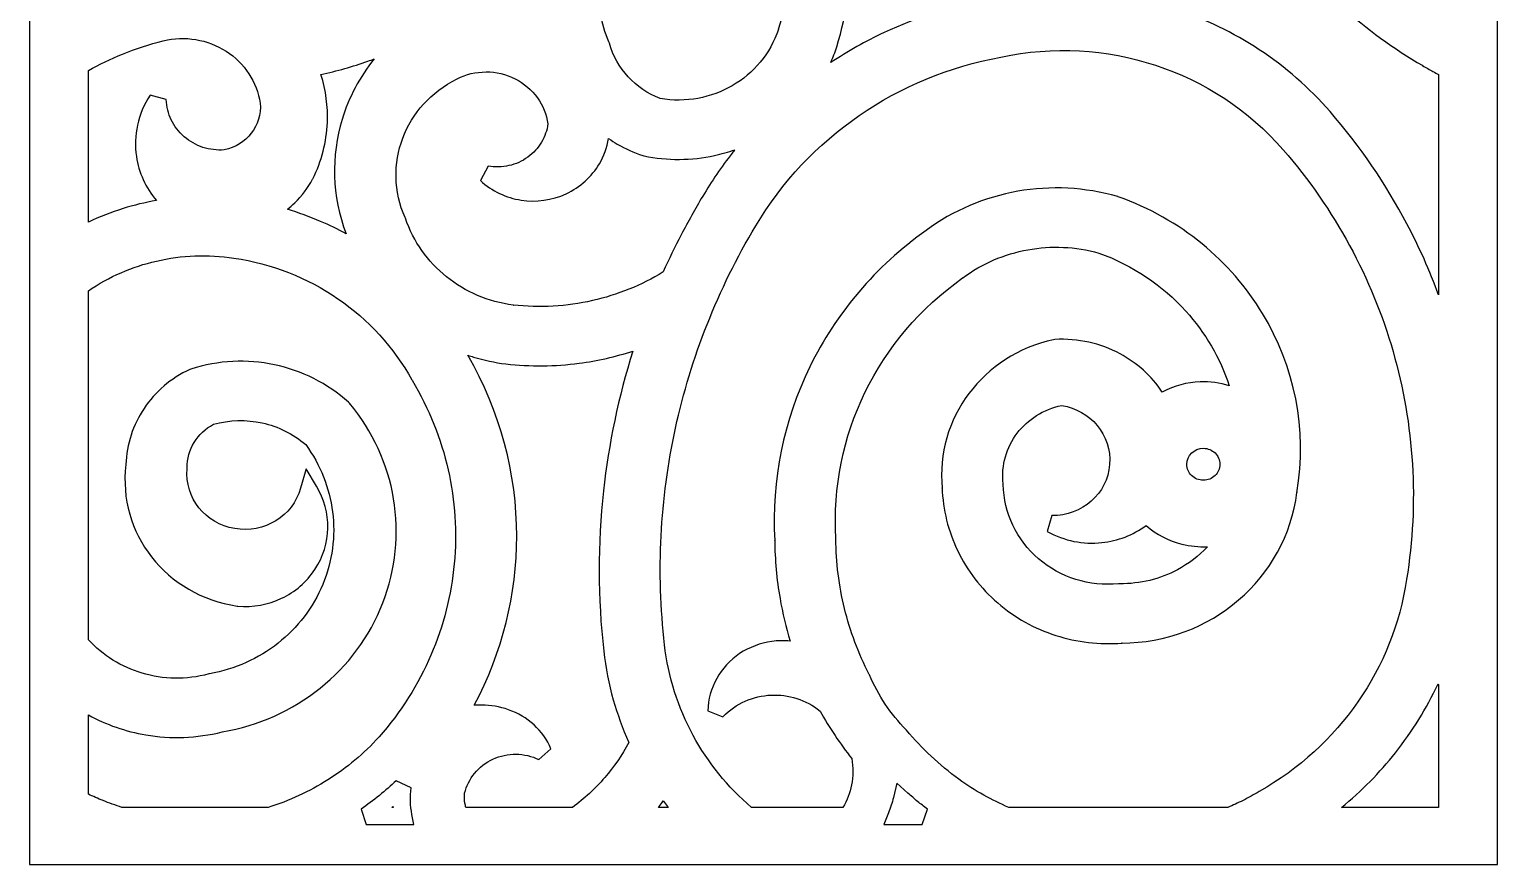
# Model space of a CAD drawing. Header units: centimetres. Extents: x 21 to 27, y -9 to 9.
# Drawn here: x 21.04 to 27, y -9 to -5.61 of the extents above; entities that cross this region are included whole.
import ezdxf

# ---------------------------------------------------------------- set-up
doc = ezdxf.new("R2010")
doc.units = ezdxf.units.CM
doc.header["$MEASUREMENT"] = 0
doc.layers.add('layer 1', color=7, linetype='Continuous')

msp = doc.modelspace()

# ---------------------------------------------------------------- linework, layer by layer
at = {"layer": 'layer 1', "color": 250}
for points, knots in [([(21.03704, 9.00077), (21.03704, 9.00077), (26.99977, 9.00077), (26.99977, 9.00077), (26.99977, 9.00077), (26.99977, 9.00077), (26.99977, -9.00021), (26.99977, -9.00021), (26.99977, -9.00021), (26.99977, -9.00021), (21.03704, -9.00021), (21.03704, -9.00021), (21.03704, -9.00021), (21.03704, -9.00021), (21.03704, 9.00077), (21.03704, 9.00077)], [0, 0, 0, 0, 0.2, 0.2, 0.2, 0.2, 0.4, 0.4, 0.4, 0.4, 0.6, 0.6, 0.6, 0.6, 1, 1, 1, 1]), ([(23.35856, -4.89203), (23.36894, -4.88696), (23.37953, -4.88229), (23.39031, -4.87802), (23.39031, -4.87802), (23.45056, -4.85418), (23.5166, -4.84308), (23.58421, -4.84724), (23.58421, -4.84724), (23.67777, -4.85299), (23.76443, -4.88731), (23.834, -4.94216), (23.834, -4.94216), (23.90353, -4.99698), (23.95579, -5.07223), (23.98061, -5.1599), (23.98061, -5.1599), (23.98061, -5.1599), (23.98131, -5.1634), (23.98131, -5.1634), (23.98131, -5.1634), (23.99493, -5.2443), (23.97695, -5.3239), (23.93542, -5.38948), (23.93542, -5.38948), (23.8938, -5.45521), (23.82862, -5.50691), (23.74797, -5.53184), (23.74797, -5.53184), (23.74797, -5.53184), (23.70803, -5.47914), (23.70803, -5.47914), (23.70803, -5.47914), (23.73656, -5.43966), (23.7482, -5.39322), (23.74377, -5.34838), (23.74377, -5.34838), (23.73934, -5.30344), (23.71885, -5.25995), (23.68316, -5.22647), (23.68316, -5.22647), (23.64768, -5.19319), (23.60215, -5.17484), (23.55549, -5.17197), (23.55549, -5.17197), (23.51072, -5.16922), (23.46517, -5.18069), (23.42666, -5.20686), (23.42666, -5.20686), (23.38303, -5.27392), (23.3576, -5.34949), (23.35096, -5.42682), (23.35096, -5.42682), (23.34416, -5.5061), (23.3572, -5.58683), (23.39074, -5.66174), (23.39074, -5.66174), (23.39074, -5.66174), (23.39241, -5.66646), (23.39241, -5.66646), (23.39241, -5.66646), (23.40671, -5.71799), (23.43333, -5.76482), (23.46929, -5.80372), (23.46929, -5.80372), (23.50458, -5.8419), (23.54868, -5.87226), (23.59877, -5.89176), (23.59877, -5.89176), (23.70305, -5.90955), (23.80618, -5.88893), (23.89152, -5.83951), (23.89152, -5.83951), (23.97784, -5.78952), (24.04598, -5.71007), (24.07872, -5.61113), (24.07872, -5.61113), (24.07872, -5.61113), (24.07844, -5.61207), (24.07844, -5.61207), (24.07844, -5.61207), (24.11991, -5.47392), (24.13734, -5.33075), (24.131, -5.18829), (24.131, -5.18829), (24.12483, -5.04993), (24.09625, -4.91277), (24.04548, -4.78202), (24.04548, -4.78202), (23.93296, -4.71991), (23.82647, -4.64859), (23.72715, -4.56895), (23.72715, -4.56895), (23.64688, -4.50458), (23.57136, -4.43491), (23.50118, -4.3604), (23.50118, -4.3604), (23.49226, -4.46469), (23.473, -4.56653), (23.44432, -4.66486), (23.44432, -4.66486), (23.42149, -4.74315), (23.39275, -4.81905), (23.35856, -4.89203)], [0, 0, 0, 0, 0.037037, 0.037037, 0.037037, 0.037037, 0.0740741, 0.0740741, 0.0740741, 0.0740741, 0.1111111, 0.1111111, 0.1111111, 0.1111111, 0.1481481, 0.1481481, 0.1481481, 0.1481481, 0.1851852, 0.1851852, 0.1851852, 0.1851852, 0.2222222, 0.2222222, 0.2222222, 0.2222222, 0.2592593, 0.2592593, 0.2592593, 0.2592593, 0.2962963, 0.2962963, 0.2962963, 0.2962963, 0.3333333, 0.3333333, 0.3333333, 0.3333333, 0.3703704, 0.3703704, 0.3703704, 0.3703704, 0.4074074, 0.4074074, 0.4074074, 0.4074074, 0.4444444, 0.4444444, 0.4444444, 0.4444444, 0.4814815, 0.4814815, 0.4814815, 0.4814815, 0.5185185, 0.5185185, 0.5185185, 0.5185185, 0.5555556, 0.5555556, 0.5555556, 0.5555556, 0.5925926, 0.5925926, 0.5925926, 0.5925926, 0.6296296, 0.6296296, 0.6296296, 0.6296296, 0.6666667, 0.6666667, 0.6666667, 0.6666667, 0.7037037, 0.7037037, 0.7037037, 0.7037037, 0.7407407, 0.7407407, 0.7407407, 0.7407407, 0.7777778, 0.7777778, 0.7777778, 0.7777778, 0.8148148, 0.8148148, 0.8148148, 0.8148148, 0.8518519, 0.8518519, 0.8518519, 0.8518519, 0.8888889, 0.8888889, 0.8888889, 0.8888889, 0.9259259, 0.9259259, 0.9259259, 0.9259259, 1, 1, 1, 1]), ([(26.76019, -5.79419), (26.75247, -5.79023), (26.74473, -5.78613), (26.73697, -5.7819), (26.73697, -5.7819), (26.7235, -5.77456), (26.70956, -5.76651), (26.69513, -5.75774), (26.69513, -5.75774), (26.69513, -5.75774), (26.69569, -5.75814), (26.69569, -5.75814), (26.69569, -5.75814), (26.45908, -5.61973), (26.25621, -5.4383), (26.09657, -5.22645), (26.09657, -5.22645), (25.9519, -5.03446), (25.84262, -4.81736), (25.77582, -4.58455), (25.77582, -4.58455), (25.7686, -4.59394), (25.76128, -4.60325), (25.75384, -4.61247), (25.75384, -4.61247), (25.75384, -4.61247), (25.75425, -4.6122), (25.75425, -4.6122), (25.75425, -4.6122), (25.6252, -4.77699), (25.45256, -4.8982), (25.25988, -4.96737), (25.25988, -4.96737), (25.06745, -5.03645), (24.85506, -5.05344), (24.64623, -5.00992), (24.64623, -5.00992), (24.64623, -5.00992), (24.64554, -5.00978), (24.64554, -5.00978), (24.64554, -5.00978), (24.58333, -4.99576), (24.52165, -4.9791), (24.46067, -4.95988), (24.46067, -4.95988), (24.422, -4.94769), (24.38347, -4.93438), (24.34513, -4.91997), (24.34513, -4.91997), (24.37056, -5.03511), (24.38235, -5.15207), (24.38053, -5.26861), (24.38053, -5.26861), (24.37836, -5.40745), (24.35689, -5.54625), (24.31619, -5.68123), (24.31619, -5.68123), (24.31619, -5.68123), (24.31605, -5.68204), (24.31605, -5.68204), (24.31605, -5.68204), (24.30904, -5.70353), (24.30085, -5.72467), (24.29153, -5.7454), (24.29153, -5.7454), (24.36061, -5.69988), (24.43294, -5.65939), (24.50792, -5.62421), (24.50792, -5.62421), (24.64218, -5.56122), (24.78503, -5.51524), (24.93298, -5.4879), (24.93298, -5.4879), (24.93298, -5.4879), (24.932, -5.48803), (24.932, -5.48803), (24.932, -5.48803), (25.18895, -5.43336), (25.45103, -5.45001), (25.69125, -5.52911), (25.69125, -5.52911), (25.93158, -5.60824), (26.1499, -5.74976), (26.31919, -5.94478), (26.31919, -5.94478), (26.44177, -6.08587), (26.54622, -6.23885), (26.63158, -6.40039), (26.63158, -6.40039), (26.68094, -6.4938), (26.72387, -6.59007), (26.76019, -6.68856), (26.76019, -6.68856), (26.76019, -6.68856), (26.76019, -5.79419), (26.76019, -5.79419)], [0, 0, 0, 0, 0.04, 0.04, 0.04, 0.04, 0.08, 0.08, 0.08, 0.08, 0.12, 0.12, 0.12, 0.12, 0.16, 0.16, 0.16, 0.16, 0.2, 0.2, 0.2, 0.2, 0.24, 0.24, 0.24, 0.24, 0.28, 0.28, 0.28, 0.28, 0.32, 0.32, 0.32, 0.32, 0.36, 0.36, 0.36, 0.36, 0.4, 0.4, 0.4, 0.4, 0.44, 0.44, 0.44, 0.44, 0.48, 0.48, 0.48, 0.48, 0.52, 0.52, 0.52, 0.52, 0.56, 0.56, 0.56, 0.56, 0.6, 0.6, 0.6, 0.6, 0.64, 0.64, 0.64, 0.64, 0.68, 0.68, 0.68, 0.68, 0.72, 0.72, 0.72, 0.72, 0.76, 0.76, 0.76, 0.76, 0.8, 0.8, 0.8, 0.8, 0.84, 0.84, 0.84, 0.84, 0.88, 0.88, 0.88, 0.88, 0.92, 0.92, 0.92, 0.92, 1, 1, 1, 1]), ([(21.27662, -6.39311), (21.32213, -6.37155), (21.36929, -6.35316), (21.41771, -6.33807), (21.41771, -6.33807), (21.46193, -6.3243), (21.50706, -6.31333), (21.55284, -6.30528), (21.55284, -6.30528), (21.50878, -6.25325), (21.48136, -6.19136), (21.47171, -6.12698), (21.47171, -6.12698), (21.45908, -6.04275), (21.4769, -5.95421), (21.52763, -5.87792), (21.52763, -5.87792), (21.52763, -5.87792), (21.59319, -5.89544), (21.59319, -5.89544), (21.59319, -5.89544), (21.59418, -5.92462), (21.6012, -5.95275), (21.6135, -5.97825), (21.6135, -5.97825), (21.62578, -6.00373), (21.64356, -6.02702), (21.66609, -6.04656), (21.66609, -6.04656), (21.68852, -6.06601), (21.71439, -6.08054), (21.74199, -6.08959), (21.74199, -6.08959), (21.76922, -6.09852), (21.79859, -6.10219), (21.82844, -6.10007), (21.82844, -6.10007), (21.87387, -6.09086), (21.91222, -6.06611), (21.93832, -6.03251), (21.93832, -6.03251), (21.9647, -5.99855), (21.97867, -5.95555), (21.97492, -5.91036), (21.97492, -5.91036), (21.97492, -5.91036), (21.97488, -5.91036), (21.97488, -5.91036), (21.97488, -5.91036), (21.96809, -5.86747), (21.95205, -5.82683), (21.9283, -5.79082), (21.9283, -5.79082), (21.9045, -5.75473), (21.87317, -5.72352), (21.83588, -5.69954), (21.83588, -5.69954), (21.7984, -5.67545), (21.75653, -5.65957), (21.7131, -5.65237), (21.7131, -5.65237), (21.66969, -5.64517), (21.62472, -5.64666), (21.58106, -5.65731), (21.58106, -5.65731), (21.52444, -5.67111), (21.46903, -5.68907), (21.41525, -5.71093), (21.41525, -5.71093), (21.36727, -5.73044), (21.32096, -5.75287), (21.27662, -5.77807), (21.27662, -5.77807), (21.27662, -5.77807), (21.27662, -6.39311), (21.27662, -6.39311)], [0, 0, 0, 0, 0.05, 0.05, 0.05, 0.05, 0.1, 0.1, 0.1, 0.1, 0.15, 0.15, 0.15, 0.15, 0.2, 0.2, 0.2, 0.2, 0.25, 0.25, 0.25, 0.25, 0.3, 0.3, 0.3, 0.3, 0.35, 0.35, 0.35, 0.35, 0.4, 0.4, 0.4, 0.4, 0.45, 0.45, 0.45, 0.45, 0.5, 0.5, 0.5, 0.5, 0.55, 0.55, 0.55, 0.55, 0.6, 0.6, 0.6, 0.6, 0.65, 0.65, 0.65, 0.65, 0.7, 0.7, 0.7, 0.7, 0.75, 0.75, 0.75, 0.75, 0.8, 0.8, 0.8, 0.8, 0.85, 0.85, 0.85, 0.85, 0.9, 0.9, 0.9, 0.9, 1, 1, 1, 1]), ([(25.90473, -8.76818), (25.92471, -8.75956), (25.94505, -8.75005), (25.96574, -8.73963), (25.96574, -8.73963), (25.98839, -8.72821), (26.01023, -8.7163), (26.03119, -8.7039), (26.03119, -8.7039), (26.03119, -8.7039), (26.03174, -8.7035), (26.03174, -8.7035), (26.03174, -8.7035), (26.19416, -8.61167), (26.33038, -8.48658), (26.43257, -8.3395), (26.43257, -8.3395), (26.53485, -8.19229), (26.60322, -8.02293), (26.62986, -7.84271), (26.62986, -7.84271), (26.62986, -7.84271), (26.63, -7.84231), (26.63, -7.84231), (26.63, -7.84231), (26.68079, -7.53042), (26.66049, -7.21549), (26.575, -6.91811), (26.575, -6.91811), (26.4896, -6.62105), (26.33894, -6.34137), (26.12892, -6.09965), (26.12892, -6.09965), (25.98891, -5.93838), (25.80854, -5.82152), (25.61018, -5.75643), (25.61018, -5.75643), (25.41162, -5.69127), (25.19503, -5.67782), (24.98281, -5.72342), (24.98281, -5.72342), (24.98281, -5.72342), (24.98169, -5.72369), (24.98169, -5.72369), (24.98169, -5.72369), (24.77225, -5.76208), (24.57667, -5.84378), (24.40688, -5.96062), (24.40688, -5.96062), (24.23722, -6.07736), (24.09321, -6.22938), (23.98674, -6.40849), (23.98674, -6.40849), (23.98674, -6.40849), (23.9866, -6.40849), (23.9866, -6.40849), (23.9866, -6.40849), (23.83276, -6.66541), (23.72344, -6.94277), (23.661, -7.22964), (23.661, -7.22964), (23.59854, -7.51659), (23.58296, -7.81314), (23.61662, -8.10837), (23.61662, -8.10837), (23.61662, -8.10837), (23.61662, -8.1085), (23.61662, -8.1085), (23.61662, -8.1085), (23.63133, -8.23843), (23.67121, -8.36278), (23.7326, -8.47579), (23.7326, -8.47579), (23.79238, -8.58581), (23.8725, -8.68504), (23.96961, -8.76818), (23.96961, -8.76818), (23.96961, -8.76818), (24.34082, -8.76818), (24.34082, -8.76818), (24.34082, -8.76818), (24.35775, -8.73967), (24.36955, -8.70886), (24.37584, -8.67708), (24.37584, -8.67708), (24.38281, -8.64189), (24.38319, -8.60544), (24.37652, -8.5695), (24.37652, -8.5695), (24.35273, -8.53935), (24.33015, -8.5083), (24.30883, -8.47642), (24.30883, -8.47642), (24.28728, -8.44421), (24.26697, -8.41102), (24.24793, -8.37693), (24.24793, -8.37693), (24.19054, -8.33019), (24.11916, -8.3089), (24.04896, -8.31233), (24.04896, -8.31233), (23.97702, -8.31584), (23.90647, -8.34544), (23.85375, -8.40032), (23.85375, -8.40032), (23.85375, -8.40032), (23.79209, -8.37592), (23.79209, -8.37592), (23.79209, -8.37592), (23.79347, -8.32964), (23.80618, -8.28499), (23.82838, -8.24523), (23.82838, -8.24523), (23.85061, -8.20544), (23.88228, -8.17067), (23.92154, -8.14421), (23.92154, -8.14421), (23.96078, -8.11776), (24.00545, -8.1011), (24.05174, -8.09473), (24.05174, -8.09473), (24.07652, -8.09133), (24.10175, -8.09091), (24.12684, -8.09358), (24.12684, -8.09358), (24.10946, -8.03675), (24.09565, -7.97898), (24.08545, -7.92057), (24.08545, -7.92057), (24.07177, -7.84224), (24.06461, -7.76308), (24.06411, -7.68386), (24.06411, -7.68386), (24.06411, -7.68386), (24.06411, -7.68561), (24.06411, -7.68561), (24.06411, -7.68561), (24.04986, -7.43905), (24.10063, -7.19721), (24.20649, -6.98043), (24.20649, -6.98043), (24.31229, -6.76377), (24.47313, -6.57235), (24.6791, -6.42648), (24.6791, -6.42648), (24.6791, -6.42648), (24.67855, -6.42675), (24.67855, -6.42675), (24.67855, -6.42675), (24.78937, -6.34515), (24.91726, -6.29159), (25.05102, -6.26803), (25.05102, -6.26803), (25.18456, -6.24451), (25.32366, -6.25108), (25.45714, -6.2897), (25.45714, -6.2897), (25.45714, -6.2897), (25.45909, -6.29037), (25.45909, -6.29037), (25.45909, -6.29037), (25.71328, -6.3801), (25.91654, -6.55105), (26.0453, -6.7642), (26.0453, -6.7642), (26.17409, -6.9774), (26.22837, -7.23275), (26.18457, -7.49123), (26.18457, -7.49123), (26.18457, -7.49123), (26.18485, -7.48975), (26.18485, -7.48975), (26.18485, -7.48975), (26.16291, -7.66422), (26.07541, -7.81708), (25.94801, -7.92634), (25.94801, -7.92634), (25.82059, -8.0356), (25.65337, -8.10122), (25.472, -8.10119), (25.472, -8.10119), (25.472, -8.10119), (25.47492, -8.10119), (25.47492, -8.10119), (25.47492, -8.10119), (25.38301, -8.10881), (25.29127, -8.09788), (25.20506, -8.07013), (25.20506, -8.07013), (25.11899, -8.04243), (25.03868, -7.99791), (24.96951, -7.9383), (24.96951, -7.9383), (24.9005, -7.87883), (24.84555, -7.80677), (24.80708, -7.7271), (24.80708, -7.7271), (24.76858, -7.64735), (24.74669, -7.56027), (24.74382, -7.47084), (24.74382, -7.47084), (24.74382, -7.47084), (24.74409, -7.47313), (24.74409, -7.47313), (24.74409, -7.47313), (24.73012, -7.33172), (24.77161, -7.19642), (24.85236, -7.0888), (24.85236, -7.0888), (24.93313, -6.98115), (25.05325, -6.90112), (25.1965, -6.8703), (25.1965, -6.8703), (25.1965, -6.8703), (25.20207, -6.86935), (25.20207, -6.86935), (25.20207, -6.86935), (25.29577, -6.86384), (25.38712, -6.88498), (25.46641, -6.92757), (25.46641, -6.92757), (25.53485, -6.96433), (25.5941, -7.01713), (25.63792, -7.08261), (25.63792, -7.08261), (25.68582, -7.05701), (25.7386, -7.04316), (25.7918, -7.04122), (25.7918, -7.04122), (25.83146, -7.03978), (25.87142, -7.04499), (25.90986, -7.05692), (25.90986, -7.05692), (25.87284, -6.94426), (25.81234, -6.84156), (25.73346, -6.75444), (25.73346, -6.75444), (25.63912, -6.65025), (25.51848, -6.56837), (25.38027, -6.51844), (25.38027, -6.51844), (25.28539, -6.49195), (25.18679, -6.48799), (25.09223, -6.50513), (25.09223, -6.50513), (24.99733, -6.52233), (24.90654, -6.56083), (24.8277, -6.6192), (24.8277, -6.6192), (24.8277, -6.6192), (24.82715, -6.61974), (24.82715, -6.61974), (24.82715, -6.61974), (24.654, -6.74205), (24.51899, -6.90267), (24.43048, -7.0844), (24.43048, -7.0844), (24.342, -7.26608), (24.29992, -7.46915), (24.3126, -7.67638), (24.3126, -7.67638), (24.3126, -7.67638), (24.3126, -7.6784), (24.3126, -7.6784), (24.3126, -7.6784), (24.31289, -7.77386), (24.32461, -7.86865), (24.34732, -7.96091), (24.34732, -7.96091), (24.37003, -8.05318), (24.40372, -8.14293), (24.44796, -8.22831), (24.44796, -8.22831), (24.44796, -8.22831), (24.44893, -8.23061), (24.44893, -8.23061), (24.44893, -8.23061), (24.4664, -8.27183), (24.48775, -8.31129), (24.51264, -8.34851), (24.51264, -8.34851), (24.53752, -8.38571), (24.56599, -8.42073), (24.59774, -8.45308), (24.59774, -8.45308), (24.59774, -8.45308), (24.59955, -8.4551), (24.59955, -8.4551), (24.59955, -8.4551), (24.63069, -8.49207), (24.66408, -8.5273), (24.69953, -8.56061), (24.69953, -8.56061), (24.73474, -8.59368), (24.772, -8.62484), (24.81113, -8.6539), (24.81113, -8.6539), (24.84348, -8.67688), (24.87747, -8.69827), (24.91289, -8.71802), (24.91289, -8.71802), (24.94667, -8.73685), (24.98057, -8.75357), (25.01447, -8.76818), (25.01447, -8.76818), (25.01447, -8.76818), (25.90473, -8.76818), (25.90473, -8.76818)], [0, 0, 0, 0, 0.0128205, 0.0128205, 0.0128205, 0.0128205, 0.025641, 0.025641, 0.025641, 0.025641, 0.0384615, 0.0384615, 0.0384615, 0.0384615, 0.0512821, 0.0512821, 0.0512821, 0.0512821, 0.0641026, 0.0641026, 0.0641026, 0.0641026, 0.0769231, 0.0769231, 0.0769231, 0.0769231, 0.0897436, 0.0897436, 0.0897436, 0.0897436, 0.1025641, 0.1025641, 0.1025641, 0.1025641, 0.1153846, 0.1153846, 0.1153846, 0.1153846, 0.1282051, 0.1282051, 0.1282051, 0.1282051, 0.1410256, 0.1410256, 0.1410256, 0.1410256, 0.1538462, 0.1538462, 0.1538462, 0.1538462, 0.1666667, 0.1666667, 0.1666667, 0.1666667, 0.1794872, 0.1794872, 0.1794872, 0.1794872, 0.1923077, 0.1923077, 0.1923077, 0.1923077, 0.2051282, 0.2051282, 0.2051282, 0.2051282, 0.2179487, 0.2179487, 0.2179487, 0.2179487, 0.2307692, 0.2307692, 0.2307692, 0.2307692, 0.2435897, 0.2435897, 0.2435897, 0.2435897, 0.2564103, 0.2564103, 0.2564103, 0.2564103, 0.2692308, 0.2692308, 0.2692308, 0.2692308, 0.2820513, 0.2820513, 0.2820513, 0.2820513, 0.2948718, 0.2948718, 0.2948718, 0.2948718, 0.3076923, 0.3076923, 0.3076923, 0.3076923, 0.3205128, 0.3205128, 0.3205128, 0.3205128, 0.3333333, 0.3333333, 0.3333333, 0.3333333, 0.3461538, 0.3461538, 0.3461538, 0.3461538, 0.3589744, 0.3589744, 0.3589744, 0.3589744, 0.3717949, 0.3717949, 0.3717949, 0.3717949, 0.3846154, 0.3846154, 0.3846154, 0.3846154, 0.3974359, 0.3974359, 0.3974359, 0.3974359, 0.4102564, 0.4102564, 0.4102564, 0.4102564, 0.4230769, 0.4230769, 0.4230769, 0.4230769, 0.4358974, 0.4358974, 0.4358974, 0.4358974, 0.4487179, 0.4487179, 0.4487179, 0.4487179, 0.4615385, 0.4615385, 0.4615385, 0.4615385, 0.474359, 0.474359, 0.474359, 0.474359, 0.4871795, 0.4871795, 0.4871795, 0.4871795, 0.5, 0.5, 0.5, 0.5, 0.5128205, 0.5128205, 0.5128205, 0.5128205, 0.525641, 0.525641, 0.525641, 0.525641, 0.5384615, 0.5384615, 0.5384615, 0.5384615, 0.5512821, 0.5512821, 0.5512821, 0.5512821, 0.5641026, 0.5641026, 0.5641026, 0.5641026, 0.5769231, 0.5769231, 0.5769231, 0.5769231, 0.5897436, 0.5897436, 0.5897436, 0.5897436, 0.6025641, 0.6025641, 0.6025641, 0.6025641, 0.6153846, 0.6153846, 0.6153846, 0.6153846, 0.6282051, 0.6282051, 0.6282051, 0.6282051, 0.6410256, 0.6410256, 0.6410256, 0.6410256, 0.6538462, 0.6538462, 0.6538462, 0.6538462, 0.6666667, 0.6666667, 0.6666667, 0.6666667, 0.6794872, 0.6794872, 0.6794872, 0.6794872, 0.6923077, 0.6923077, 0.6923077, 0.6923077, 0.7051282, 0.7051282, 0.7051282, 0.7051282, 0.7179487, 0.7179487, 0.7179487, 0.7179487, 0.7307692, 0.7307692, 0.7307692, 0.7307692, 0.7435897, 0.7435897, 0.7435897, 0.7435897, 0.7564103, 0.7564103, 0.7564103, 0.7564103, 0.7692308, 0.7692308, 0.7692308, 0.7692308, 0.7820513, 0.7820513, 0.7820513, 0.7820513, 0.7948718, 0.7948718, 0.7948718, 0.7948718, 0.8076923, 0.8076923, 0.8076923, 0.8076923, 0.8205128, 0.8205128, 0.8205128, 0.8205128, 0.8333333, 0.8333333, 0.8333333, 0.8333333, 0.8461538, 0.8461538, 0.8461538, 0.8461538, 0.8589744, 0.8589744, 0.8589744, 0.8589744, 0.8717949, 0.8717949, 0.8717949, 0.8717949, 0.8846154, 0.8846154, 0.8846154, 0.8846154, 0.8974359, 0.8974359, 0.8974359, 0.8974359, 0.9102564, 0.9102564, 0.9102564, 0.9102564, 0.9230769, 0.9230769, 0.9230769, 0.9230769, 0.9358974, 0.9358974, 0.9358974, 0.9358974, 0.9487179, 0.9487179, 0.9487179, 0.9487179, 0.9615385, 0.9615385, 0.9615385, 0.9615385, 0.974359, 0.974359, 0.974359, 0.974359, 1, 1, 1, 1]), ([(22.43794, -5.73051), (22.42913, -5.73376), (22.42029, -5.73695), (22.41142, -5.74006), (22.41142, -5.74006), (22.34988, -5.76162), (22.28645, -5.77984), (22.22136, -5.79447), (22.22136, -5.79447), (22.24146, -5.85802), (22.25004, -5.92389), (22.2472, -5.98921), (22.2472, -5.98921), (22.2438, -6.06756), (22.22397, -6.14538), (22.18794, -6.21776), (22.18794, -6.21776), (22.18794, -6.21776), (22.18752, -6.21856), (22.18752, -6.21856), (22.18752, -6.21856), (22.16854, -6.25427), (22.14397, -6.28668), (22.11488, -6.31477), (22.11488, -6.31477), (22.10528, -6.32404), (22.0952, -6.33283), (22.08469, -6.3411), (22.08469, -6.3411), (22.13072, -6.35491), (22.17587, -6.3713), (22.2199, -6.39019), (22.2199, -6.39019), (22.25527, -6.40536), (22.28992, -6.42215), (22.32374, -6.44051), (22.32374, -6.44051), (22.26488, -6.28716), (22.26194, -6.12462), (22.30721, -5.97616), (22.30721, -5.97616), (22.3342, -5.88764), (22.37832, -5.80412), (22.43794, -5.73051)], [0, 0, 0, 0, 0.0833333, 0.0833333, 0.0833333, 0.0833333, 0.1666667, 0.1666667, 0.1666667, 0.1666667, 0.25, 0.25, 0.25, 0.25, 0.3333333, 0.3333333, 0.3333333, 0.3333333, 0.4166667, 0.4166667, 0.4166667, 0.4166667, 0.5, 0.5, 0.5, 0.5, 0.5833333, 0.5833333, 0.5833333, 0.5833333, 0.6666667, 0.6666667, 0.6666667, 0.6666667, 0.75, 0.75, 0.75, 0.75, 0.8333333, 0.8333333, 0.8333333, 0.8333333, 1, 1, 1, 1]), ([(23.38897, -6.05381), (23.38308, -6.08999), (23.37038, -6.12462), (23.35183, -6.15609), (23.35183, -6.15609), (23.32125, -6.20798), (23.2748, -6.25103), (23.21674, -6.278), (23.21674, -6.278), (23.15882, -6.30491), (23.09518, -6.31303), (23.03429, -6.30367), (23.03429, -6.30367), (22.97348, -6.29431), (22.91557, -6.26747), (22.86904, -6.22444), (22.86904, -6.22444), (22.86904, -6.22444), (22.89994, -6.16567), (22.89994, -6.16567), (22.89994, -6.16567), (22.92824, -6.17078), (22.95707, -6.17004), (22.98463, -6.16386), (22.98463, -6.16386), (23.01207, -6.1577), (23.03821, -6.14611), (23.06129, -6.12948), (23.06129, -6.12948), (23.08424, -6.11294), (23.1032, -6.09201), (23.11724, -6.06821), (23.11724, -6.06821), (23.13055, -6.04565), (23.13933, -6.02066), (23.1428, -5.99454), (23.1428, -5.99454), (23.13727, -5.95589), (23.12245, -5.91973), (23.1002, -5.88866), (23.1002, -5.88866), (23.07729, -5.85666), (23.04635, -5.82991), (23.00943, -5.81125), (23.00943, -5.81125), (22.97258, -5.79264), (22.93214, -5.78338), (22.89168, -5.78349), (22.89168, -5.78349), (22.85127, -5.78359), (22.81093, -5.79304), (22.77425, -5.81182), (22.77425, -5.81182), (22.77425, -5.81182), (22.7737, -5.81209), (22.7737, -5.81209), (22.7737, -5.81209), (22.66732, -5.86414), (22.59106, -5.9518), (22.5532, -6.05293), (22.5532, -6.05293), (22.51535, -6.15402), (22.51591, -6.26865), (22.56316, -6.37471), (22.56316, -6.37471), (22.56316, -6.37471), (22.56427, -6.37754), (22.56427, -6.37754), (22.56427, -6.37754), (22.5964, -6.47212), (22.65502, -6.55361), (22.73106, -6.61472), (22.73106, -6.61472), (22.80723, -6.67593), (22.90073, -6.71675), (23.00248, -6.72987), (23.00248, -6.72987), (23.00248, -6.72987), (23.00193, -6.72973), (23.00193, -6.72973), (23.00193, -6.72973), (23.11024, -6.74177), (23.21905, -6.7354), (23.32366, -6.71168), (23.32366, -6.71168), (23.42491, -6.68873), (23.52213, -6.6496), (23.61108, -6.59526), (23.61108, -6.59526), (23.63382, -6.54473), (23.65826, -6.49433), (23.68438, -6.44411), (23.68438, -6.44411), (23.71187, -6.39126), (23.74095, -6.33924), (23.77158, -6.28812), (23.77158, -6.28812), (23.77158, -6.28812), (23.77144, -6.28812), (23.77144, -6.28812), (23.77144, -6.28812), (23.80754, -6.22743), (23.84757, -6.16903), (23.89126, -6.11328), (23.89126, -6.11328), (23.89488, -6.10866), (23.89853, -6.10406), (23.9022, -6.09947), (23.9022, -6.09947), (23.87516, -6.10893), (23.84754, -6.11671), (23.8195, -6.12277), (23.8195, -6.12277), (23.72612, -6.14294), (23.6284, -6.14391), (23.53283, -6.1243), (23.53283, -6.1243), (23.53283, -6.1243), (23.52823, -6.12308), (23.52823, -6.12308), (23.52823, -6.12308), (23.49234, -6.11068), (23.45771, -6.09492), (23.42479, -6.07606), (23.42479, -6.07606), (23.41261, -6.06908), (23.40066, -6.06166), (23.38897, -6.05381)], [0, 0, 0, 0, 0.030303, 0.030303, 0.030303, 0.030303, 0.0606061, 0.0606061, 0.0606061, 0.0606061, 0.0909091, 0.0909091, 0.0909091, 0.0909091, 0.1212121, 0.1212121, 0.1212121, 0.1212121, 0.1515152, 0.1515152, 0.1515152, 0.1515152, 0.1818182, 0.1818182, 0.1818182, 0.1818182, 0.2121212, 0.2121212, 0.2121212, 0.2121212, 0.2424242, 0.2424242, 0.2424242, 0.2424242, 0.2727273, 0.2727273, 0.2727273, 0.2727273, 0.3030303, 0.3030303, 0.3030303, 0.3030303, 0.3333333, 0.3333333, 0.3333333, 0.3333333, 0.3636364, 0.3636364, 0.3636364, 0.3636364, 0.3939394, 0.3939394, 0.3939394, 0.3939394, 0.4242424, 0.4242424, 0.4242424, 0.4242424, 0.4545455, 0.4545455, 0.4545455, 0.4545455, 0.4848485, 0.4848485, 0.4848485, 0.4848485, 0.5151515, 0.5151515, 0.5151515, 0.5151515, 0.5454545, 0.5454545, 0.5454545, 0.5454545, 0.5757576, 0.5757576, 0.5757576, 0.5757576, 0.6060606, 0.6060606, 0.6060606, 0.6060606, 0.6363636, 0.6363636, 0.6363636, 0.6363636, 0.6666667, 0.6666667, 0.6666667, 0.6666667, 0.6969697, 0.6969697, 0.6969697, 0.6969697, 0.7272727, 0.7272727, 0.7272727, 0.7272727, 0.7575758, 0.7575758, 0.7575758, 0.7575758, 0.7878788, 0.7878788, 0.7878788, 0.7878788, 0.8181818, 0.8181818, 0.8181818, 0.8181818, 0.8484848, 0.8484848, 0.8484848, 0.8484848, 0.8787879, 0.8787879, 0.8787879, 0.8787879, 0.9090909, 0.9090909, 0.9090909, 0.9090909, 0.9393939, 0.9393939, 0.9393939, 0.9393939, 1, 1, 1, 1]), ([(22.00627, -8.76818), (22.09199, -8.74155), (22.17391, -8.70393), (22.24968, -8.6561), (22.24968, -8.6561), (22.32582, -8.60805), (22.39582, -8.54971), (22.45731, -8.48188), (22.45731, -8.48188), (22.45731, -8.48188), (22.45704, -8.48215), (22.45704, -8.48215), (22.45704, -8.48215), (22.63597, -8.27948), (22.73891, -8.03288), (22.76244, -7.77922), (22.76244, -7.77922), (22.78598, -7.52548), (22.73006, -7.26498), (22.59125, -7.03461), (22.59125, -7.03461), (22.59125, -7.03461), (22.5907, -7.03353), (22.5907, -7.03353), (22.5907, -7.03353), (22.51709, -6.90062), (22.41334, -6.78838), (22.28953, -6.70369), (22.28953, -6.70369), (22.16571, -6.619), (22.02179, -6.56185), (21.86785, -6.53911), (21.86785, -6.53911), (21.86785, -6.53911), (21.86771, -6.53898), (21.86771, -6.53898), (21.86771, -6.53898), (21.76222, -6.52283), (21.65536, -6.52729), (21.55308, -6.551), (21.55308, -6.551), (21.45472, -6.57379), (21.3608, -6.61444), (21.27662, -6.6717), (21.27662, -6.6717), (21.27662, -6.6717), (21.27662, -8.08759), (21.27662, -8.08759), (21.27662, -8.08759), (21.33583, -8.15214), (21.41155, -8.19857), (21.49446, -8.2233), (21.49446, -8.2233), (21.58042, -8.24893), (21.67422, -8.25137), (21.7655, -8.22661), (21.7655, -8.22661), (21.7655, -8.22661), (21.76884, -8.22593), (21.76884, -8.22593), (21.76884, -8.22593), (21.87247, -8.2077), (21.9677, -8.16431), (22.04692, -8.10179), (22.04692, -8.10179), (22.12605, -8.03933), (22.18911, -7.95776), (22.22849, -7.86309), (22.22849, -7.86309), (22.26785, -7.76844), (22.28076, -7.66721), (22.2684, -7.56889), (22.2684, -7.56889), (22.25621, -7.47194), (22.21943, -7.37795), (22.15922, -7.29601), (22.15922, -7.29601), (22.10821, -7.25194), (22.04735, -7.22212), (21.98289, -7.20794), (21.98289, -7.20794), (21.91832, -7.19373), (21.85003, -7.19516), (21.78428, -7.21361), (21.78428, -7.21361), (21.75186, -7.23113), (21.72542, -7.25654), (21.70689, -7.28667), (21.70689, -7.28667), (21.68781, -7.31771), (21.67731, -7.35372), (21.67755, -7.39123), (21.67755, -7.39123), (21.67755, -7.39123), (21.67755, -7.39406), (21.67755, -7.39406), (21.67755, -7.39406), (21.67258, -7.45289), (21.69098, -7.50851), (21.72552, -7.55186), (21.72552, -7.55186), (21.76015, -7.59531), (21.81099, -7.62669), (21.87079, -7.6369), (21.87079, -7.6369), (21.93066, -7.64712), (21.98958, -7.63446), (22.0375, -7.60506), (22.0375, -7.60506), (22.08532, -7.57574), (22.12225, -7.52965), (22.13828, -7.47294), (22.13828, -7.47294), (22.13828, -7.47294), (22.16069, -7.39368), (22.16069, -7.39368), (22.16069, -7.39368), (22.16069, -7.39368), (22.20342, -7.46459), (22.20342, -7.46459), (22.20342, -7.46459), (22.23506, -7.5171), (22.25023, -7.5759), (22.24906, -7.63434), (22.24906, -7.63434), (22.24789, -7.69301), (22.23038, -7.75132), (22.19668, -7.80258), (22.19668, -7.80258), (22.16303, -7.85375), (22.1159, -7.89374), (22.06149, -7.9196), (22.06149, -7.9196), (22.0074, -7.9453), (21.94598, -7.95683), (21.8834, -7.95128), (21.8834, -7.95128), (21.8834, -7.95128), (21.88145, -7.95114), (21.88145, -7.95114), (21.88145, -7.95114), (21.73751, -7.93061), (21.61528, -7.85614), (21.53365, -7.75185), (21.53365, -7.75185), (21.45277, -7.64851), (21.41183, -7.5158), (21.42922, -7.37722), (21.42922, -7.37722), (21.4317, -7.29449), (21.45802, -7.21578), (21.50305, -7.14875), (21.50305, -7.14875), (21.54808, -7.08171), (21.61174, -7.02649), (21.68889, -6.99074), (21.68889, -6.99074), (21.68889, -6.99074), (21.6932, -6.98912), (21.6932, -6.98912), (21.6932, -6.98912), (21.80465, -6.95362), (21.92164, -6.9488), (22.03226, -6.97215), (22.03226, -6.97215), (22.14308, -6.99555), (22.24748, -7.0471), (22.33354, -7.12429), (22.33354, -7.12429), (22.33354, -7.12429), (22.33688, -7.12793), (22.33688, -7.12793), (22.33688, -7.12793), (22.43219, -7.24181), (22.49276, -7.37592), (22.51618, -7.51589), (22.51618, -7.51589), (22.53959, -7.65574), (22.52586, -7.80143), (22.47259, -7.93859), (22.47259, -7.93859), (22.41929, -8.07582), (22.33047, -8.19418), (22.21771, -8.28441), (22.21771, -8.28441), (22.1052, -8.37445), (21.96882, -8.43654), (21.82009, -8.4615), (21.82009, -8.4615), (21.71633, -8.48776), (21.61083, -8.49105), (21.51011, -8.47394), (21.51011, -8.47394), (21.42804, -8.46), (21.34903, -8.43248), (21.27662, -8.39278), (21.27662, -8.39278), (21.27662, -8.39278), (21.27662, -8.71455), (21.27662, -8.71455), (21.27662, -8.71455), (21.29612, -8.72353), (21.31599, -8.73209), (21.3362, -8.74023), (21.3362, -8.74023), (21.36119, -8.7503), (21.38653, -8.75962), (21.41218, -8.76818), (21.41218, -8.76818), (21.41218, -8.76818), (22.00627, -8.76818), (22.00627, -8.76818)], [0, 0, 0, 0, 0.0185185, 0.0185185, 0.0185185, 0.0185185, 0.037037, 0.037037, 0.037037, 0.037037, 0.0555556, 0.0555556, 0.0555556, 0.0555556, 0.0740741, 0.0740741, 0.0740741, 0.0740741, 0.0925926, 0.0925926, 0.0925926, 0.0925926, 0.1111111, 0.1111111, 0.1111111, 0.1111111, 0.1296296, 0.1296296, 0.1296296, 0.1296296, 0.1481481, 0.1481481, 0.1481481, 0.1481481, 0.1666667, 0.1666667, 0.1666667, 0.1666667, 0.1851852, 0.1851852, 0.1851852, 0.1851852, 0.2037037, 0.2037037, 0.2037037, 0.2037037, 0.2222222, 0.2222222, 0.2222222, 0.2222222, 0.2407407, 0.2407407, 0.2407407, 0.2407407, 0.2592593, 0.2592593, 0.2592593, 0.2592593, 0.2777778, 0.2777778, 0.2777778, 0.2777778, 0.2962963, 0.2962963, 0.2962963, 0.2962963, 0.3148148, 0.3148148, 0.3148148, 0.3148148, 0.3333333, 0.3333333, 0.3333333, 0.3333333, 0.3518519, 0.3518519, 0.3518519, 0.3518519, 0.3703704, 0.3703704, 0.3703704, 0.3703704, 0.3888889, 0.3888889, 0.3888889, 0.3888889, 0.4074074, 0.4074074, 0.4074074, 0.4074074, 0.4259259, 0.4259259, 0.4259259, 0.4259259, 0.4444444, 0.4444444, 0.4444444, 0.4444444, 0.462963, 0.462963, 0.462963, 0.462963, 0.4814815, 0.4814815, 0.4814815, 0.4814815, 0.5, 0.5, 0.5, 0.5, 0.5185185, 0.5185185, 0.5185185, 0.5185185, 0.537037, 0.537037, 0.537037, 0.537037, 0.5555556, 0.5555556, 0.5555556, 0.5555556, 0.5740741, 0.5740741, 0.5740741, 0.5740741, 0.5925926, 0.5925926, 0.5925926, 0.5925926, 0.6111111, 0.6111111, 0.6111111, 0.6111111, 0.6296296, 0.6296296, 0.6296296, 0.6296296, 0.6481481, 0.6481481, 0.6481481, 0.6481481, 0.6666667, 0.6666667, 0.6666667, 0.6666667, 0.6851852, 0.6851852, 0.6851852, 0.6851852, 0.7037037, 0.7037037, 0.7037037, 0.7037037, 0.7222222, 0.7222222, 0.7222222, 0.7222222, 0.7407407, 0.7407407, 0.7407407, 0.7407407, 0.7592593, 0.7592593, 0.7592593, 0.7592593, 0.7777778, 0.7777778, 0.7777778, 0.7777778, 0.7962963, 0.7962963, 0.7962963, 0.7962963, 0.8148148, 0.8148148, 0.8148148, 0.8148148, 0.8333333, 0.8333333, 0.8333333, 0.8333333, 0.8518519, 0.8518519, 0.8518519, 0.8518519, 0.8703704, 0.8703704, 0.8703704, 0.8703704, 0.8888889, 0.8888889, 0.8888889, 0.8888889, 0.9074074, 0.9074074, 0.9074074, 0.9074074, 0.9259259, 0.9259259, 0.9259259, 0.9259259, 0.9444444, 0.9444444, 0.9444444, 0.9444444, 0.962963, 0.962963, 0.962963, 0.962963, 1, 1, 1, 1]), ([(23.24214, -8.76818), (23.2904, -8.73279), (23.33453, -8.69212), (23.37361, -8.64691), (23.37361, -8.64691), (23.4112, -8.60341), (23.44408, -8.55569), (23.47143, -8.50439), (23.47143, -8.50439), (23.44602, -8.44798), (23.42494, -8.39009), (23.40832, -8.33116), (23.40832, -8.33116), (23.39025, -8.26712), (23.37735, -8.20135), (23.36978, -8.13448), (23.36978, -8.13448), (23.36978, -8.13448), (23.36978, -8.13461), (23.36978, -8.13461), (23.36978, -8.13461), (23.34504, -7.91784), (23.34471, -7.69971), (23.36836, -7.484), (23.36836, -7.484), (23.38945, -7.29168), (23.42955, -7.10148), (23.48836, -6.91606), (23.48836, -6.91606), (23.41731, -6.93922), (23.34419, -6.95578), (23.27, -6.9656), (23.27, -6.9656), (23.17147, -6.97864), (23.07138, -6.97973), (22.97209, -6.96855), (22.97209, -6.96855), (22.97209, -6.96855), (22.97153, -6.96842), (22.97153, -6.96842), (22.97153, -6.96842), (22.92706, -6.9628), (22.88334, -6.95354), (22.84085, -6.94077), (22.84085, -6.94077), (22.83306, -6.93843), (22.82531, -6.93597), (22.81762, -6.9334), (22.81762, -6.9334), (22.95006, -7.16119), (23.01627, -7.41414), (23.01624, -7.66701), (23.01624, -7.66701), (23.01622, -7.9026), (22.95869, -8.13824), (22.8437, -8.35351), (22.8437, -8.35351), (22.85393, -8.3528), (22.86417, -8.35253), (22.87439, -8.35271), (22.87439, -8.35271), (22.91076, -8.35334), (22.9472, -8.35964), (22.98232, -8.37156), (22.98232, -8.37156), (23.02158, -8.38491), (23.05694, -8.40603), (23.08644, -8.4331), (23.08644, -8.4331), (23.11586, -8.46011), (23.13949, -8.49314), (23.15535, -8.53038), (23.15535, -8.53038), (23.15535, -8.53038), (23.1065, -8.57419), (23.1065, -8.57419), (23.1065, -8.57419), (23.07732, -8.55992), (23.04545, -8.5526), (23.01343, -8.55226), (23.01343, -8.55226), (22.98136, -8.55193), (22.94927, -8.55859), (22.91967, -8.57229), (22.91967, -8.57229), (22.89018, -8.58594), (22.86472, -8.60591), (22.84485, -8.63028), (22.84485, -8.63028), (22.82567, -8.6538), (22.81182, -8.68123), (22.80472, -8.71084), (22.80472, -8.71084), (22.80357, -8.72459), (22.80403, -8.73791), (22.80603, -8.75057), (22.80603, -8.75057), (22.80697, -8.75655), (22.80821, -8.76243), (22.80976, -8.76818), (22.80976, -8.76818), (22.80976, -8.76818), (23.24214, -8.76818), (23.24214, -8.76818)], [0, 0, 0, 0, 0.037037, 0.037037, 0.037037, 0.037037, 0.0740741, 0.0740741, 0.0740741, 0.0740741, 0.1111111, 0.1111111, 0.1111111, 0.1111111, 0.1481481, 0.1481481, 0.1481481, 0.1481481, 0.1851852, 0.1851852, 0.1851852, 0.1851852, 0.2222222, 0.2222222, 0.2222222, 0.2222222, 0.2592593, 0.2592593, 0.2592593, 0.2592593, 0.2962963, 0.2962963, 0.2962963, 0.2962963, 0.3333333, 0.3333333, 0.3333333, 0.3333333, 0.3703704, 0.3703704, 0.3703704, 0.3703704, 0.4074074, 0.4074074, 0.4074074, 0.4074074, 0.4444444, 0.4444444, 0.4444444, 0.4444444, 0.4814815, 0.4814815, 0.4814815, 0.4814815, 0.5185185, 0.5185185, 0.5185185, 0.5185185, 0.5555556, 0.5555556, 0.5555556, 0.5555556, 0.5925926, 0.5925926, 0.5925926, 0.5925926, 0.6296296, 0.6296296, 0.6296296, 0.6296296, 0.6666667, 0.6666667, 0.6666667, 0.6666667, 0.7037037, 0.7037037, 0.7037037, 0.7037037, 0.7407407, 0.7407407, 0.7407407, 0.7407407, 0.7777778, 0.7777778, 0.7777778, 0.7777778, 0.8148148, 0.8148148, 0.8148148, 0.8148148, 0.8518519, 0.8518519, 0.8518519, 0.8518519, 0.8888889, 0.8888889, 0.8888889, 0.8888889, 0.9259259, 0.9259259, 0.9259259, 0.9259259, 1, 1, 1, 1]), ([(25.82128, -7.71007), (25.78616, -7.7117), (25.75117, -7.70811), (25.7175, -7.6996), (25.7175, -7.6996), (25.66424, -7.68613), (25.61437, -7.6605), (25.57262, -7.62391), (25.57262, -7.62391), (25.51932, -7.66321), (25.4569, -7.68669), (25.39258, -7.69356), (25.39258, -7.69356), (25.31739, -7.7016), (25.23959, -7.68693), (25.17074, -7.64832), (25.17074, -7.64832), (25.17074, -7.64832), (25.18911, -7.58403), (25.18911, -7.58403), (25.18911, -7.58403), (25.25061, -7.585), (25.30714, -7.5627), (25.34941, -7.52533), (25.34941, -7.52533), (25.39158, -7.48806), (25.41959, -7.43562), (25.4242, -7.37619), (25.4242, -7.37619), (25.42881, -7.31667), (25.40922, -7.26074), (25.37329, -7.21782), (25.37329, -7.21782), (25.33834, -7.17606), (25.28802, -7.14636), (25.22953, -7.13733), (25.22953, -7.13733), (25.15464, -7.15247), (25.09153, -7.19366), (25.04889, -7.24952), (25.04889, -7.24952), (25.00524, -7.3067), (24.98309, -7.37932), (24.99178, -7.45516), (24.99178, -7.45516), (24.99178, -7.45516), (24.99205, -7.4584), (24.99205, -7.4584), (24.99205, -7.4584), (24.99314, -7.51608), (25.00664, -7.57213), (25.03097, -7.62326), (25.03097, -7.62326), (25.05541, -7.6746), (25.09064, -7.72101), (25.13509, -7.75917), (25.13509, -7.75917), (25.17962, -7.79739), (25.23142, -7.82572), (25.28689, -7.84302), (25.28689, -7.84302), (25.34235, -7.86032), (25.40149, -7.86659), (25.46073, -7.86072), (25.46073, -7.86072), (25.46073, -7.86072), (25.46491, -7.86045), (25.46491, -7.86045), (25.46491, -7.86045), (25.54819, -7.86173), (25.62866, -7.84164), (25.69907, -7.80403), (25.69907, -7.80403), (25.74463, -7.77969), (25.78602, -7.74802), (25.82128, -7.71007)], [0, 0, 0, 0, 0.05, 0.05, 0.05, 0.05, 0.1, 0.1, 0.1, 0.1, 0.15, 0.15, 0.15, 0.15, 0.2, 0.2, 0.2, 0.2, 0.25, 0.25, 0.25, 0.25, 0.3, 0.3, 0.3, 0.3, 0.35, 0.35, 0.35, 0.35, 0.4, 0.4, 0.4, 0.4, 0.45, 0.45, 0.45, 0.45, 0.5, 0.5, 0.5, 0.5, 0.55, 0.55, 0.55, 0.55, 0.6, 0.6, 0.6, 0.6, 0.65, 0.65, 0.65, 0.65, 0.7, 0.7, 0.7, 0.7, 0.75, 0.75, 0.75, 0.75, 0.8, 0.8, 0.8, 0.8, 0.85, 0.85, 0.85, 0.85, 0.9, 0.9, 0.9, 0.9, 1, 1, 1, 1]), ([(25.87175, -7.37578), (25.87175, -7.35784), (25.86424, -7.34159), (25.8521, -7.32984), (25.8521, -7.32984), (25.83996, -7.31808), (25.82319, -7.31081), (25.80466, -7.31081), (25.80466, -7.31081), (25.7676, -7.31081), (25.73757, -7.3399), (25.73757, -7.37578), (25.73757, -7.37578), (25.73757, -7.39373), (25.74507, -7.40998), (25.75721, -7.42173), (25.75721, -7.42173), (25.76935, -7.43349), (25.78613, -7.44076), (25.80466, -7.44076), (25.80466, -7.44076), (25.82319, -7.44076), (25.83996, -7.43349), (25.8521, -7.42173), (25.8521, -7.42173), (25.86424, -7.40998), (25.87175, -7.39373), (25.87175, -7.37578), (25.87175, -7.37578), (25.87175, -7.37578), (25.87175, -7.37578), (25.87175, -7.37578)], [0, 0, 0, 0, 0.1111111, 0.1111111, 0.1111111, 0.1111111, 0.2222222, 0.2222222, 0.2222222, 0.2222222, 0.3333333, 0.3333333, 0.3333333, 0.3333333, 0.4444444, 0.4444444, 0.4444444, 0.4444444, 0.5555556, 0.5555556, 0.5555556, 0.5555556, 0.6666667, 0.6666667, 0.6666667, 0.6666667, 0.7777778, 0.7777778, 0.7777778, 0.7777778, 1, 1, 1, 1]), ([(26.76019, -8.27131), (26.75945, -8.26978), (26.75871, -8.26826), (26.75799, -8.26674), (26.75799, -8.26674), (26.71116, -8.36651), (26.65294, -8.46021), (26.58476, -8.54621), (26.58476, -8.54621), (26.52035, -8.62746), (26.44705, -8.7019), (26.36607, -8.76818), (26.36607, -8.76818), (26.36607, -8.76818), (26.76019, -8.76818), (26.76019, -8.76818), (26.76019, -8.76818), (26.76019, -8.76818), (26.76019, -8.27131), (26.76019, -8.27131)], [0, 0, 0, 0, 0.1666667, 0.1666667, 0.1666667, 0.1666667, 0.3333333, 0.3333333, 0.3333333, 0.3333333, 0.5, 0.5, 0.5, 0.5, 0.6666667, 0.6666667, 0.6666667, 0.6666667, 1, 1, 1, 1]), ([(22.59905, -8.83719), (22.59905, -8.83719), (22.40542, -8.83719), (22.40542, -8.83719), (22.40542, -8.83719), (22.40542, -8.83719), (22.38482, -8.77465), (22.38482, -8.77465), (22.38482, -8.77465), (22.40904, -8.75802), (22.43356, -8.73969), (22.45831, -8.71972), (22.45831, -8.71972), (22.48295, -8.69983), (22.50596, -8.6798), (22.52726, -8.65968), (22.52726, -8.65968), (22.52726, -8.65968), (22.58725, -8.68866), (22.58725, -8.68866), (22.58725, -8.68866), (22.58498, -8.70601), (22.58417, -8.72405), (22.58478, -8.74259), (22.58478, -8.74259), (22.58539, -8.76093), (22.58744, -8.77887), (22.59089, -8.79621), (22.59089, -8.79621), (22.59089, -8.79621), (22.59905, -8.83719), (22.59905, -8.83719)], [0, 0, 0, 0, 0.1111111, 0.1111111, 0.1111111, 0.1111111, 0.2222222, 0.2222222, 0.2222222, 0.2222222, 0.3333333, 0.3333333, 0.3333333, 0.3333333, 0.4444444, 0.4444444, 0.4444444, 0.4444444, 0.5555556, 0.5555556, 0.5555556, 0.5555556, 0.6666667, 0.6666667, 0.6666667, 0.6666667, 0.7777778, 0.7777778, 0.7777778, 0.7777778, 1, 1, 1, 1]), ([(24.68424, -8.77573), (24.68424, -8.77573), (24.66211, -8.83719), (24.66211, -8.83719), (24.66211, -8.83719), (24.66211, -8.83719), (24.50718, -8.83719), (24.50718, -8.83719), (24.50718, -8.83719), (24.50718, -8.83719), (24.52596, -8.79028), (24.52596, -8.79028), (24.52596, -8.79028), (24.53002, -8.78016), (24.53374, -8.76978), (24.53712, -8.75919), (24.53712, -8.75919), (24.5403, -8.74919), (24.54325, -8.73858), (24.54594, -8.72738), (24.54594, -8.72738), (24.54594, -8.72738), (24.55977, -8.66981), (24.55977, -8.66981), (24.55977, -8.66981), (24.55977, -8.66981), (24.60467, -8.70986), (24.60467, -8.70986), (24.60467, -8.70986), (24.6178, -8.72157), (24.63085, -8.73279), (24.64381, -8.74352), (24.64381, -8.74352), (24.65673, -8.75422), (24.67021, -8.76496), (24.68424, -8.77573)], [0, 0, 0, 0, 0.1, 0.1, 0.1, 0.1, 0.2, 0.2, 0.2, 0.2, 0.3, 0.3, 0.3, 0.3, 0.4, 0.4, 0.4, 0.4, 0.5, 0.5, 0.5, 0.5, 0.6, 0.6, 0.6, 0.6, 0.7, 0.7, 0.7, 0.7, 0.8, 0.8, 0.8, 0.8, 1, 1, 1, 1]), ([(22.51501, -8.76818), (22.51488, -8.76681), (22.51476, -8.76545), (22.51465, -8.76408), (22.51465, -8.76408), (22.51299, -8.76546), (22.51133, -8.76682), (22.50967, -8.76818), (22.50967, -8.76818), (22.50967, -8.76818), (22.51501, -8.76818), (22.51501, -8.76818)], [0, 0, 0, 0, 0.25, 0.25, 0.25, 0.25, 0.5, 0.5, 0.5, 0.5, 1, 1, 1, 1]), ([(23.63166, -8.76818), (23.63063, -8.76688), (23.62961, -8.76559), (23.6286, -8.7643), (23.6286, -8.7643), (23.62294, -8.75707), (23.61727, -8.74965), (23.6116, -8.74204), (23.6116, -8.74204), (23.60595, -8.74965), (23.60019, -8.75719), (23.59433, -8.76465), (23.59433, -8.76465), (23.5934, -8.76583), (23.59246, -8.767), (23.59153, -8.76818), (23.59153, -8.76818), (23.59153, -8.76818), (23.63166, -8.76818), (23.63166, -8.76818)], [0, 0, 0, 0, 0.1666667, 0.1666667, 0.1666667, 0.1666667, 0.3333333, 0.3333333, 0.3333333, 0.3333333, 0.5, 0.5, 0.5, 0.5, 0.6666667, 0.6666667, 0.6666667, 0.6666667, 1, 1, 1, 1])]:
    msp.add_open_spline(points, degree=3, knots=knots, dxfattribs=at)

doc.saveas('drawing.dxf')
